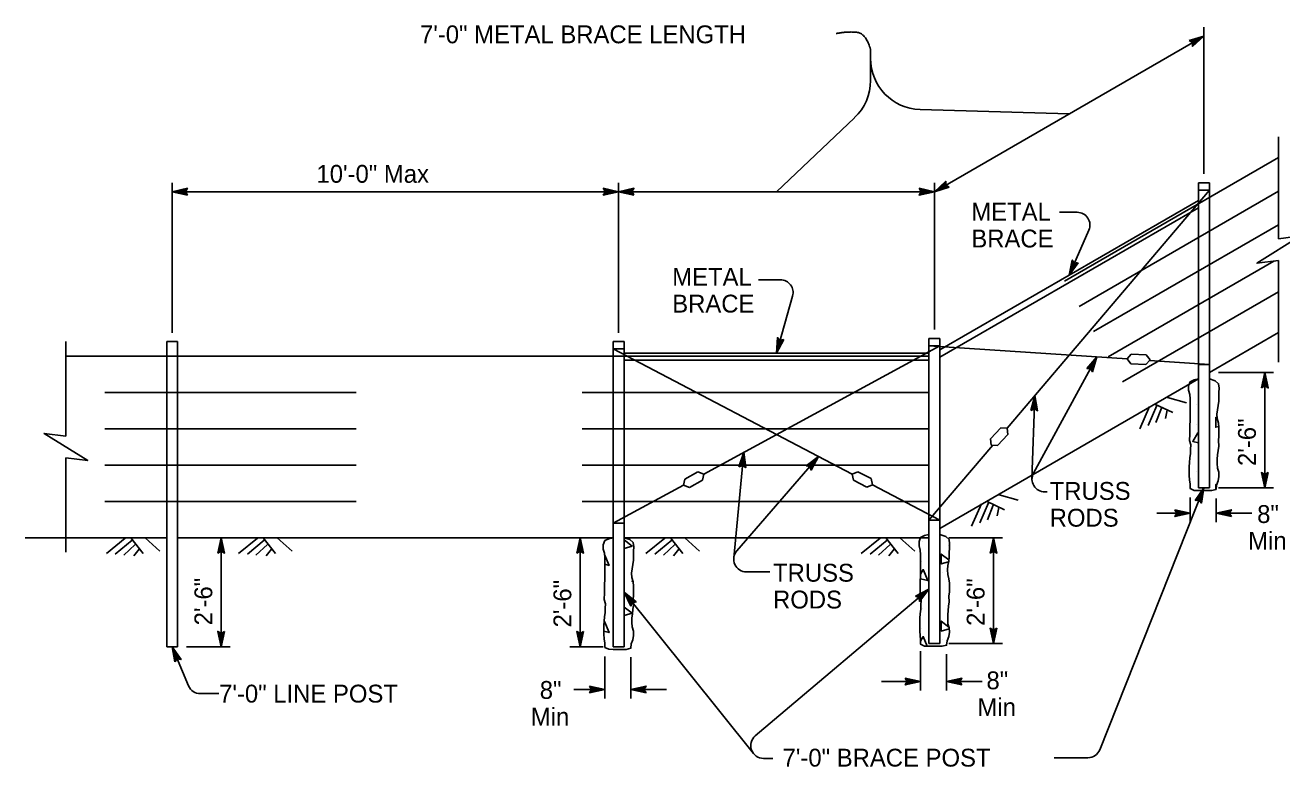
# Model space of a CAD drawing. Extents: x -894 to 866, y -472 to 714.
# Drawn here: x -441.4 to 51.6, y 33.6 to 324.4 of the extents above; entities that cross this region are included whole.
import ezdxf

# ---------------------------------------------------------------- set-up
doc = ezdxf.new("R2010")
doc.units = 0
for name, color, linetype in [('60 Nongeo Data', 7, 'Continuous'), ('mc_FENCE', 7, 'Continuous'), ('mc_FENCE-anno', 7, 'Continuous'), ('rd_BASE-MATERIAL', 7, 'Continuous'), ('rd_PROFILE-OG', 7, 'Continuous')]:
    doc.layers.add(name, color=color, linetype=linetype)

# ---------------------------------------------------------------- blocks, each defined once
blk = doc.blocks.new('AHT')
at = {"layer": '60 Nongeo Data'}
blk.add_lwpolyline([(-5.91, 1.32), (0, 0), (-5.91, -1.31), (-5.7, -0.96), (-1.37, 0), (-5.7, 0.97), (-5.49, 0.62), (-2.72, 0), (-5.49, -0.61), (-5.28, -0.26), (-4.08, 0), (-5.28, 0.27), (-5.12, 0), (-5.91, -1.31), (-5.12, 0)], close=True, dxfattribs=at)

msp = doc.modelspace()

# ---------------------------------------------------------------- linework, layer by layer
at = {"layer": 'mc_FENCE'}
for p, q in [((50.31, 240.66), (50.31, 280.53)), ((-33.68, 223.96), (50.31, 272.45)), ((18.88, 262.58), (18.88, 142.98)), ((23.16, 262.58), (18.88, 262.58)), ((23.16, 262.58), (23.16, 142.98)), ((-56.22, 166.36), (23.16, 259.74)), ((-27.98, 214.1), (50.31, 259.3)), ((23.16, 259.74), (18.88, 259.74)), ((-82.56, 197.09), (18.88, 255.66)), ((-82.56, 194.24), (18.88, 252.81)), ((-22.29, 204.23), (50.31, 246.15)), ((-16.59, 194.37), (48.38, 231.88)), ((50.31, 232.12), (50.31, 192.25)), ((-10.9, 184.5), (50.31, 219.84)), ((23.16, 188.16), (50.31, 203.84)), ((-425.36, 163.3), (-425.36, 200.32)), ((-385.83, 200.32), (-385.83, 80.71)), ((-381.56, 200.32), (-385.83, 200.32)), ((-381.56, 200.32), (-381.56, 80.71)), ((-206.43, 200.32), (-210.7, 200.32)), ((-210.7, 200.32), (-210.7, 80.71)), ((-206.43, 197.47), (-210.7, 197.47)), ((-210.7, 197.47), (-117.03, 148.41)), ((-206.43, 80.71), (-206.43, 200.32)), ((-175.18, 148.41), (-82.56, 198.7)), ((-86.83, 201.55), (-86.83, 81.95)), ((-82.56, 201.55), (-86.83, 201.55)), ((-82.56, 198.7), (-86.83, 198.7)), ((-86.83, 198.7), (-9.15, 193.54)), ((-82.56, 201.55), (-82.56, 81.95)), ((-425.36, 194.62), (-212.84, 194.62)), ((-212.84, 194.62), (-86.83, 194.62)), ((-206.43, 195.85), (-86.83, 195.85)), ((-206.43, 193.01), (-86.83, 193.01)), ((-9.15, 193.54), (-7.48, 195.34)), ((-7.63, 191.61), (-9.15, 193.54)), ((-7.48, 195.34), (-1.61, 195.1)), ((-0.08, 193.17), (-1.76, 191.37)), ((-1.61, 195.1), (-0.08, 193.17)), ((-0.29, 192.95), (23.16, 191.39)), ((-1.76, 191.37), (-7.63, 191.61)), ((18.88, 191.39), (23.16, 191.39)), ((-82.56, 127.13), (18.88, 185.7)), ((18.88, 185.7), (18.88, 142.98)), ((23.16, 142.98), (23.16, 185.7)), ((-410.13, 180.38), (-311.48, 180.38)), ((-222.92, 180.38), (-86.83, 180.38)), ((-410.13, 166.14), (-311.48, 166.14)), ((-222.92, 166.14), (-86.83, 166.14)), ((-62.72, 162.22), (-58.68, 166.49)), ((-55.96, 163.92), (-60, 159.65)), ((-58.68, 166.49), (-56.22, 166.36)), ((-56.22, 166.36), (-55.96, 163.92)), ((-86.83, 130.36), (-61.85, 159.74)), ((-62.46, 159.77), (-62.72, 162.22)), ((-60, 159.65), (-62.46, 159.77)), ((-425.36, 154.75), (-425.36, 117.73)), ((-425.36, 126.99), (-425.36, 150.48)), ((-410.13, 151.91), (-311.48, 151.91)), ((-222.92, 151.91), (-86.83, 151.91)), ((-177.49, 149.27), (-182.62, 146.42)), ((-175.18, 148.41), (-177.49, 149.27)), ((-175.67, 146), (-175.18, 148.41)), ((-114.75, 149.33), (-117.03, 148.41)), ((-117.03, 148.41), (-116.47, 146.01)), ((-109.53, 146.63), (-114.75, 149.33)), ((-210.7, 129.12), (-183.1, 144.11)), ((-182.62, 146.42), (-183.12, 144.01)), ((-183.12, 144.01), (-180.81, 143.15)), ((-180.81, 143.15), (-175.67, 146)), ((-116.47, 146.01), (-111.25, 143.31)), ((-111.25, 143.31), (-108.97, 144.24)), ((-108.97, 144.24), (-109.53, 146.63)), ((-109.02, 144.22), (-82.56, 130.36)), ((23.16, 142.98), (18.88, 142.98)), ((18.88, 142.98), (23.16, 142.98)), ((-410.13, 137.67), (-311.48, 137.67)), ((-222.92, 137.67), (-86.83, 137.67)), ((-210.7, 129.12), (-206.43, 129.12)), ((-86.83, 130.36), (-82.56, 130.36)), ((-441.36, 123.43), (-390.1, 123.43)), ((-425.36, 123.43), (-385.83, 123.43)), ((-381.56, 123.43), (-210.7, 123.43)), ((-210.7, 123.43), (-210.7, 80.71)), ((-206.43, 123.43), (-86.83, 123.43)), ((-206.43, 80.71), (-206.43, 123.43)), ((-86.83, 124.66), (-86.83, 81.95)), ((-82.56, 81.95), (-82.56, 124.66)), ((-381.56, 80.71), (-385.83, 80.71)), ((-210.7, 80.71), (-206.43, 80.71)), ((-82.56, 81.95), (-86.83, 81.95)), ((-86.83, 81.95), (-82.56, 81.95))]:
    msp.add_line(p, q, dxfattribs=at)
for points in [[(50.31, 240.66), (58.86, 241.73), (41.77, 231.05), (50.31, 232.12)], [(23.16, 185.7), (23.16, 185.7), (25.46, 184.96), (26.75, 183.82), (26.96, 182.1), (26.89, 180.39), (26.82, 178.68), (26.82, 176.97), (26.61, 175.25), (26.32, 173.54), (26.11, 171.83), (26.25, 170.12), (26.68, 168.41), (26.89, 166.69), (26.89, 164.98), (26.89, 163.27), (26.72, 161.53), (26.82, 159.34), (26.53, 157.63), (26.39, 155.92), (26.25, 154.21), (26.25, 152.49), (26.32, 150.78), (26.82, 149.14), (26.89, 147.43), (26.61, 145.72), (25.96, 144.08), (25.75, 142.36), (24.04, 141.94), (22.33, 141.94), (20.61, 141.94), (18.9, 141.94), (17.19, 142.01), (15.62, 142.72), (15.55, 144.43), (15.4, 146.15), (15.26, 147.86), (15.26, 149.57), (15.26, 151.28), (15.33, 152.99), (15.48, 154.71), (15.69, 156.42), (15.69, 158.13), (15.83, 159.84), (15.33, 161.53), (15.48, 164.05), (15.48, 165.84), (15.48, 167.55), (15.55, 169.26), (15.62, 170.97), (15.62, 172.69), (15.62, 174.47), (15.62, 176.18), (15.62, 177.89), (15.48, 179.61), (14.98, 181.25), (14.98, 182.96), (15.62, 184.6), (17.19, 185.31), (18.88, 185.7)], [(-425.36, 163.3), (-433.9, 164.36), (-416.81, 153.69), (-425.36, 154.75)], [(-441.36, 123.43), (-390.1, 123.43)], [(-206.43, 123.43), (-206.43, 123.43), (-204.12, 122.69), (-202.84, 121.55), (-202.62, 119.84), (-202.7, 118.12), (-202.77, 116.41), (-202.77, 114.7), (-202.98, 112.99), (-203.27, 111.28), (-203.48, 109.56), (-203.34, 107.85), (-202.91, 106.14), (-202.7, 104.43), (-202.7, 102.71), (-202.7, 101), (-202.87, 99.27), (-202.77, 97.08), (-203.05, 95.36), (-203.19, 93.65), (-203.34, 91.94), (-203.34, 90.23), (-203.27, 88.52), (-202.77, 86.87), (-202.7, 85.16), (-202.98, 83.45), (-203.62, 81.81), (-203.84, 80.1), (-205.55, 79.67), (-207.26, 79.67), (-208.97, 79.67), (-210.69, 79.67), (-212.4, 79.74), (-213.97, 80.45), (-214.04, 82.17), (-214.18, 83.88), (-214.32, 85.59), (-214.32, 87.3), (-214.32, 89.02), (-214.25, 90.73), (-214.11, 92.44), (-213.9, 94.15), (-213.9, 95.86), (-213.75, 97.58), (-214.26, 99.27), (-214.11, 101.79), (-214.11, 103.57), (-214.11, 105.28), (-214.04, 106.99), (-213.97, 108.71), (-213.97, 110.42), (-213.97, 112.2), (-213.97, 113.92), (-213.97, 115.63), (-214.11, 117.34), (-214.61, 118.98), (-214.61, 120.69), (-213.97, 122.33), (-212.4, 123.05), (-210.7, 123.43)], [(-82.56, 124.66), (-82.56, 124.66), (-80.25, 123.92), (-78.96, 122.78), (-78.75, 121.07), (-78.82, 119.36), (-78.89, 117.65), (-78.89, 115.93), (-79.11, 114.22), (-79.39, 112.51), (-79.61, 110.8), (-79.46, 109.08), (-79.04, 107.37), (-78.82, 105.66), (-78.82, 103.95), (-78.82, 102.23), (-79, 100.5), (-78.89, 98.31), (-79.18, 96.6), (-79.32, 94.89), (-79.46, 93.17), (-79.46, 91.46), (-79.39, 89.75), (-78.89, 88.11), (-78.82, 86.4), (-79.11, 84.68), (-79.75, 83.04), (-79.96, 81.33), (-81.68, 80.9), (-83.39, 80.9), (-85.1, 80.9), (-86.81, 80.9), (-88.53, 80.97), (-90.1, 81.69), (-90.17, 83.4), (-90.31, 85.11), (-90.45, 86.82), (-90.45, 88.54), (-90.45, 90.25), (-90.38, 91.96), (-90.24, 93.67), (-90.02, 95.39), (-90.02, 97.1), (-89.88, 98.81), (-90.39, 100.5), (-90.24, 103.02), (-90.24, 104.8), (-90.24, 106.52), (-90.17, 108.23), (-90.1, 109.94), (-90.1, 111.65), (-90.1, 113.44), (-90.1, 115.15), (-90.1, 116.86), (-90.24, 118.57), (-90.74, 120.21), (-90.74, 121.93), (-90.1, 123.57), (-88.53, 124.28), (-86.83, 124.66)]]:
    msp.add_lwpolyline(points, dxfattribs=at)
at = {"layer": 'mc_FENCE-anno'}
for p, q in [((21.02, 266.08), (21.02, 323.61)), ((-84.69, 259.08), (21.02, 320.11)), ((-109.77, 314.86), (-109.77, 302.62)), ((-109.77, 314.86), (-109.77, 311.3)), ((21.02, 266.08), (21.02, 299.72)), ((-90.35, 291.31), (-31.84, 289.59)), ((-116.01, 288.1), (-146.63, 259.08)), ((-383.7, 203.82), (-383.7, 262.58)), ((-208.57, 203.82), (-208.57, 262.58)), ((-208.57, 203.82), (-208.57, 262.58)), ((-84.69, 205.05), (-84.69, 262.58)), ((-383.7, 259.08), (-208.57, 259.08)), ((-208.57, 259.08), (-84.69, 259.08)), ((-35.62, 251.01), (-28.7, 251.01)), ((-24.12, 244.01), (-31.84, 226.37)), ((-153.74, 224.55), (-145.12, 224.55)), ((-140.31, 218.19), (-146.63, 195.85)), ((-45.82, 148.8), (-20.99, 194.32)), ((26.66, 188.16), (48.31, 188.16)), ((44.88, 188.16), (44.88, 142.98)), ((-46.43, 146.57), (-45.33, 179.17)), ((-163.41, 115.52), (-159.49, 156.93)), ((-162.21, 118.33), (-130.17, 155.29)), ((-19.86, 40.36), (21.02, 142.98)), ((26.66, 142.98), (48.31, 142.98)), ((-40.5, 141.41), (-41.43, 141.41)), ((15.62, 139.22), (15.62, 129.57)), ((25.75, 138.86), (25.75, 129.57)), ((2.48, 133.07), (15.62, 133.07)), ((39.75, 133.07), (25.75, 133.07)), ((-364.46, 123.43), (-364.46, 80.71)), ((-223.63, 123.43), (-223.63, 80.71)), ((-79.06, 123.43), (-58.03, 123.43)), ((-61.53, 123.43), (-61.53, 81.95)), ((-149.2, 110.05), (-158.43, 110.05)), ((-155.65, 38.82), (-206.43, 102.07)), ((-154.98, 45.77), (-86.83, 103.3)), ((-377.25, 65.41), (-383.7, 80.71)), ((-378.06, 80.71), (-360.96, 80.71)), ((-227.69, 80.71), (-214.65, 80.71)), ((-90.13, 79.04), (-90.13, 63.56)), ((-79.06, 81.95), (-58.03, 81.95)), ((-213.97, 76.95), (-213.97, 60.48)), ((-203.84, 76.6), (-203.84, 60.48)), ((-79.96, 77.83), (-79.96, 63.56)), ((-105.49, 67.06), (-90.13, 67.06)), ((-65.96, 67.06), (-79.96, 67.06)), ((-365.4, 62.35), (-372.64, 62.35)), ((-226.15, 63.98), (-213.97, 63.98)), ((-189.84, 63.98), (-203.84, 63.98)), ((-148.05, 36.95), (-151.75, 36.95)), ((-37.68, 37.22), (-24.5, 37.22))]:
    msp.add_line(p, q, dxfattribs=at)
for points in [[(15.25, 318.3), (21.02, 320.11), (16.56, 316.02), (16.57, 316.43), (19.84, 319.42), (15.6, 318.1), (15.96, 317.9), (18.66, 318.75), (16.58, 316.84), (16.58, 317.24), (17.49, 318.07), (16.31, 317.7), (16.59, 317.55), (16.56, 316.02), (16.59, 317.55)], [(-78.92, 260.89), (-84.69, 259.08), (-80.23, 263.16), (-80.24, 262.75), (-83.51, 259.76), (-79.28, 261.08), (-79.63, 261.28), (-82.34, 260.43), (-80.25, 262.35), (-80.26, 261.94), (-81.16, 261.11), (-79.99, 261.48), (-80.26, 261.63), (-80.23, 263.16), (-80.26, 261.63)], [(-28.26, 231.25), (-31.84, 226.37), (-30.67, 232.31), (-30.43, 231.97), (-31.29, 227.63), (-28.66, 231.2), (-29.07, 231.15), (-30.74, 228.86), (-30.2, 231.64), (-29.96, 231.31), (-30.2, 230.11), (-29.47, 231.1), (-29.78, 231.06), (-30.67, 232.31), (-29.78, 231.06)], [(-28.26, 231.25), (-31.84, 226.37), (-30.67, 232.31), (-30.43, 231.97), (-31.29, 227.63), (-28.66, 231.2), (-29.07, 231.15), (-30.74, 228.86), (-30.2, 231.64), (-29.96, 231.31), (-30.2, 230.11), (-29.47, 231.1), (-29.78, 231.06), (-30.67, 232.31), (-29.78, 231.06)], [(-143.75, 201.18), (-146.63, 195.85), (-146.28, 201.89), (-146, 201.6), (-146.26, 197.17), (-144.15, 201.07), (-144.54, 200.97), (-145.89, 198.47), (-145.72, 201.3), (-145.45, 201), (-145.52, 199.78), (-144.93, 200.86), (-145.24, 200.78), (-146.28, 201.89), (-145.24, 200.78)], [(-24.97, 189.77), (-20.99, 194.32), (-22.67, 188.51), (-22.87, 188.86), (-21.64, 193.12), (-24.57, 189.79), (-24.16, 189.8), (-22.29, 191.94), (-23.08, 189.22), (-23.28, 189.57), (-22.94, 190.75), (-23.75, 189.82), (-23.44, 189.83), (-22.67, 188.51), (-23.44, 189.83)], [(-46.85, 173.31), (-45.33, 179.17), (-44.22, 173.22), (-44.56, 173.45), (-45.37, 177.8), (-46.49, 173.51), (-46.14, 173.71), (-45.43, 176.45), (-44.91, 173.67), (-45.25, 173.89), (-45.47, 175.09), (-45.78, 173.9), (-45.5, 174.05), (-44.22, 173.22), (-45.5, 174.05)], [(-161.36, 151.18), (-159.49, 156.93), (-158.74, 150.93), (-159.07, 151.17), (-159.61, 155.57), (-160.99, 151.35), (-160.62, 151.52), (-159.75, 154.22), (-159.4, 151.41), (-159.72, 151.65), (-159.88, 152.87), (-160.26, 151.7), (-159.97, 151.84), (-158.74, 150.93), (-159.97, 151.84)], [(-135.04, 151.69), (-130.17, 155.29), (-133.05, 149.97), (-133.18, 150.36), (-131.07, 154.26), (-134.64, 151.62), (-134.24, 151.55), (-131.95, 153.24), (-133.3, 150.75), (-133.43, 151.13), (-132.85, 152.21), (-133.83, 151.48), (-133.52, 151.43), (-133.05, 149.97), (-133.52, 151.43)], [(17.61, 137.98), (21.02, 142.98), (20.05, 137.01), (19.8, 137.33), (20.52, 141.71), (18.01, 138.05), (18.41, 138.11), (20.01, 140.46), (19.56, 137.66), (19.31, 137.98), (19.51, 139.19), (18.81, 138.18), (19.13, 138.23), (20.05, 137.01), (19.13, 138.23)], [(-203.76, 96.64), (-206.43, 102.07), (-201.71, 98.29), (-202.12, 98.23), (-205.57, 101.01), (-203.62, 97.02), (-203.48, 97.4), (-204.73, 99.95), (-202.52, 98.18), (-202.92, 98.12), (-203.88, 98.89), (-203.34, 97.78), (-203.23, 98.08), (-201.71, 98.29), (-203.23, 98.08)], [(-92.19, 100.5), (-86.83, 103.3), (-90.5, 98.49), (-90.56, 98.9), (-87.87, 102.42), (-91.81, 100.37), (-91.42, 100.24), (-88.91, 101.55), (-90.63, 99.3), (-90.69, 99.7), (-89.95, 100.68), (-91.04, 100.11), (-90.74, 100), (-90.5, 98.49), (-90.74, 100)], [(-382.62, 74.76), (-383.7, 80.71), (-380.2, 75.78), (-380.6, 75.84), (-383.16, 79.45), (-382.38, 75.09), (-382.14, 75.41), (-382.64, 78.21), (-381, 75.9), (-381.41, 75.95), (-382.12, 76.95), (-381.9, 75.74), (-381.71, 76), (-380.2, 75.78), (-381.71, 76)]]:
    msp.add_lwpolyline(points, close=True, dxfattribs=at)
for centre, radius, start, end in [((-89.77, 311.3), 20, 180, 268.3185), ((-129.77, 302.62), 20, 313.469, 0), ((-28.7, 246.01), 5, 336.3671, 90), ((-145.12, 219.55), 5, 344.2028, 90), ((-41.43, 146.41), 5, 151.3907, 270), ((-158.43, 115.05), 5, 139.0892, 270), ((-372.64, 67.35), 5, 202.8426, 270), ((-151.75, 41.95), 5, 130.1738, 270), ((-24.5, 42.22), 5, 270, 338.2806)]:
    msp.add_arc(centre, radius, start, end, dxfattribs=at)
msp.add_open_spline([(-109.77, 314.86), (-111.6, 321.22), (-118.68, 321.93), (-123.24, 321.09)], degree=2, dxfattribs=at)
at = {"layer": 'rd_BASE-MATERIAL'}
for points in [[(26.84, 167.09), (25.66, 166.76), (25.69, 170.66), (26.24, 170.24)], [(18.88, 160.63), (16.65, 161.22), (18.63, 164.58), (18.88, 163.95)], [(25.67, 142.34), (25.69, 144.36), (25.99, 144.13)], [(-206.43, 122.57), (-203.3, 120.15), (-206.43, 119.29)], [(-214.08, 116.94), (-212.3, 112.59), (-213.97, 113.03)], [(-79.15, 113.95), (-82.05, 113.16), (-82.02, 117.06), (-79.04, 114.76)], [(-90.13, 109.19), (-89.08, 110.98), (-87.29, 106.62), (-90.2, 107.39)], [(-203, 106.5), (-203.3, 106.32), (-203.05, 106.69)], [(-206.43, 96.27), (-203.3, 93.85), (-206.43, 92.99)], [(-214.27, 90.32), (-214.08, 90.64), (-212.3, 86.29), (-214.32, 86.82)], [(-78.88, 87.72), (-82.05, 86.85), (-82.02, 90.76), (-78.99, 88.41)], [(-90.14, 82.86), (-89.08, 84.68), (-87.54, 80.93)]]:
    msp.add_lwpolyline(points, dxfattribs=at)
at = {"layer": 'rd_PROFILE-OG'}
for p, q in [((6.66, 178.37), (14.22, 176.33)), ((-0.28, 174.83), (-4.17, 166.08)), ((2.56, 175.24), (-0.92, 167.43)), ((1.72, 175.85), (8.78, 172.52)), ((4.4, 174.27), (2.2, 168.58)), ((6.61, 173.41), (5.88, 170.15)), ((-59.36, 140.25), (-51.81, 138.21)), ((-66.3, 136.71), (-70.19, 127.96)), ((-63.47, 137.12), (-66.94, 129.31)), ((-64.3, 137.73), (-57.25, 134.4)), ((-61.63, 136.15), (-63.83, 130.46)), ((-59.41, 135.29), (-60.14, 132.03)), ((-402.12, 123.32), (-409.51, 117.24)), ((-399.87, 123.35), (-395.05, 117.22)), ((-394.33, 123.39), (-388.48, 118.19)), ((-350.27, 123.32), (-357.66, 117.24)), ((-348.02, 123.35), (-343.2, 117.22)), ((-342.48, 123.39), (-336.63, 118.19)), ((-190.46, 123.32), (-197.84, 117.24)), ((-188.21, 123.35), (-183.39, 117.22)), ((-182.66, 123.39), (-176.82, 118.19)), ((-106.01, 123.32), (-113.39, 117.24)), ((-103.76, 123.35), (-98.94, 117.22)), ((-98.21, 123.39), (-92.37, 118.19)), ((-399.39, 122.43), (-406, 116.99)), ((-398.19, 120.74), (-402.7, 116.63)), ((-396.59, 118.98), (-398.7, 116.38)), ((-347.55, 122.43), (-354.15, 116.99)), ((-346.34, 120.74), (-350.85, 116.63)), ((-344.74, 118.98), (-346.85, 116.38)), ((-187.73, 122.43), (-194.34, 116.99)), ((-186.53, 120.74), (-191.03, 116.63)), ((-184.92, 118.98), (-187.04, 116.38)), ((-103.28, 122.43), (-109.89, 116.99)), ((-102.07, 120.74), (-106.58, 116.63)), ((-100.47, 118.98), (-102.59, 116.38))]:
    msp.add_line(p, q, dxfattribs=at)

# ---------------------------------------------------------------- block references
at = {"layer": 'mc_FENCE-anno', "xscale": 1.0169491525423728, "yscale": 1.012061028040939}
for p, rotation in [((-383.7, 259.08), 180), ((-208.57, 259.08), 180), ((44.88, 188.16), 90), ((44.88, 142.98), -90), ((25.75, 133.07), 180), ((-364.46, 123.43), 90), ((-223.63, 123.43), 90), ((-61.53, 123.43), 90), ((-364.46, 80.71), -90), ((-223.63, 80.71), -90), ((-61.53, 81.95), -90), ((-203.84, 63.98), 180), ((-79.96, 67.06), 180)]:
    msp.add_blockref('AHT', p, dxfattribs=dict(at, rotation=rotation))
for p in [(-208.57, 259.08), (-84.69, 259.08), (15.62, 133.07), (-213.97, 63.98), (-90.13, 67.06)]:
    msp.add_blockref('AHT', p, dxfattribs=at)

# ---------------------------------------------------------------- texts
at = {"layer": 'mc_FENCE-anno'}
for s, p in [('7\'-0" METAL BRACE LENGTH', (-286.48, 317.26)), ('10\'-0" Max', (-327.09, 262.58)), ('METAL', (-70.23, 247.73)), ('BRACE ', (-70.23, 237.23)), ('METAL', (-187.55, 222.21)), ('BRACE ', (-187.55, 211.71)), ('TRUSS', (-39.49, 138.29)), ('RODS ', (-39.49, 127.79)), ('8"', (41.88, 129.23)), ('Min', (38.37, 118.73)), ('TRUSS', (-148, 106.22)), ('RODS ', (-148, 95.72)), ('8"', (-64.29, 64.05)), ('7\'-0" LINE POST', (-365.27, 58.84)), ('8"', (-239.51, 60.28)), ('Min', (-67.81, 53.55)), ('Min', (-243.02, 49.78)), ('7\'-0" BRACE POST', (-144.26, 33.74))]:
    msp.add_text(s, height=7, dxfattribs=at).set_placement(p)
for p in [(41.38, 151.56), (-367.96, 89.1), (-227.13, 88.29), (-65.03, 88.89)]:
    msp.add_text('2\'-6"', height=7, rotation=90, dxfattribs=at).set_placement(p)
at = {"layer": 'rd_BASE-MATERIAL'}
for p in [(17.99, 175.69), (17.86, 167.63), (26.13, 163.39), (17.99, 149.38), (-89.71, 122.08), (-79.42, 120.42), (-89.84, 114.03), (-81.57, 109.78), (-204.43, 100.09), (-89.71, 95.78), (-89.84, 87.73), (-81.57, 83.48)]:
    msp.add_text('.', height=0.8, dxfattribs=at).set_placement(p)

doc.saveas('drawing.dxf')
